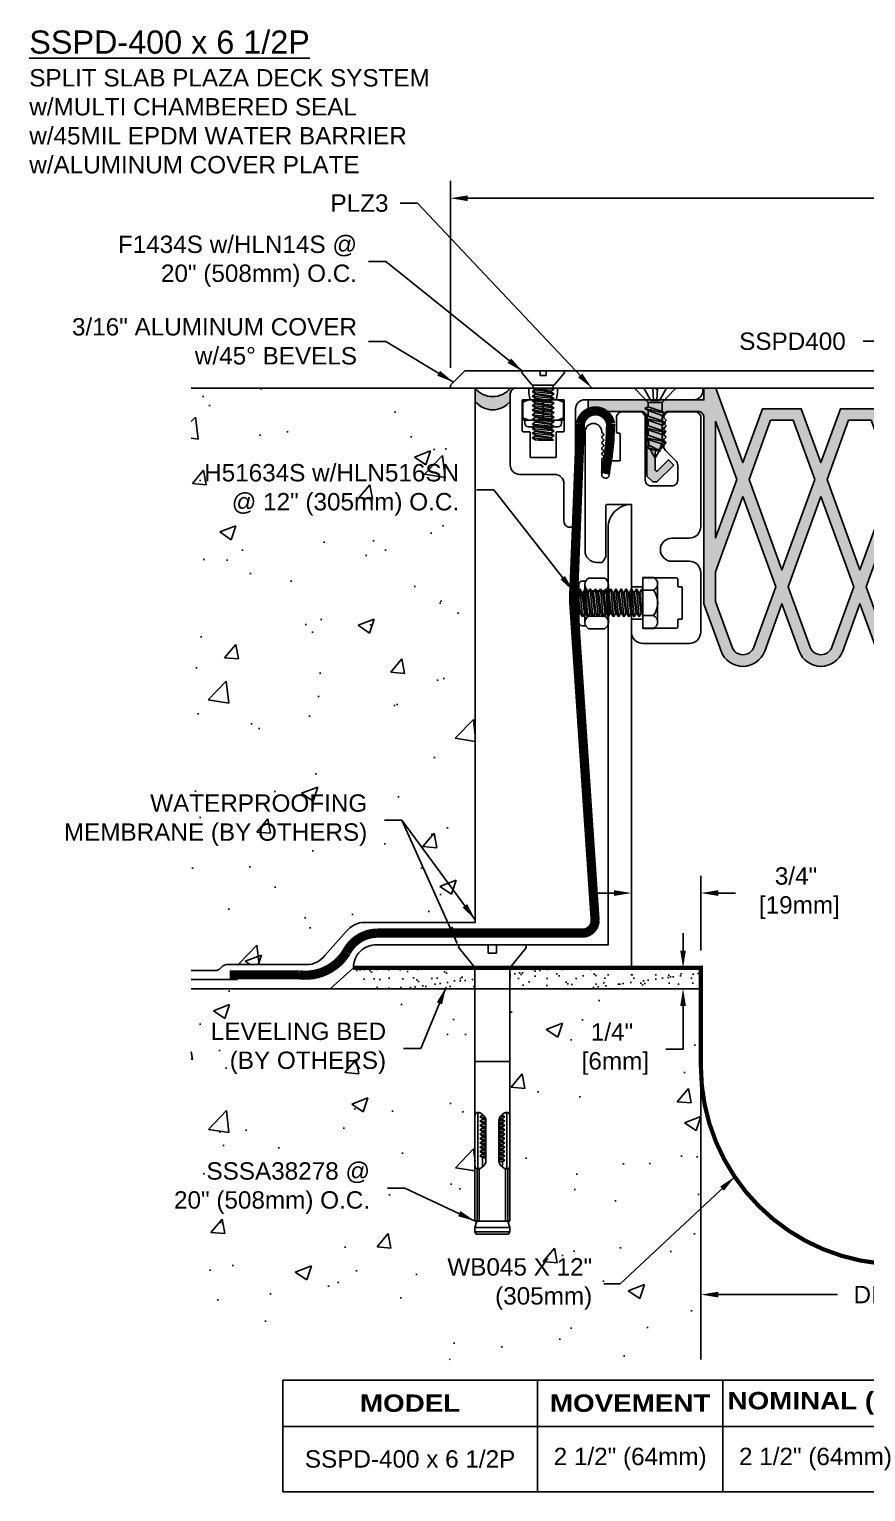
# Model space of a CAD drawing. Header units: inches. Extents: x -0.3 to 50.5, y 0.1 to 15.9.
# Drawn here: x -0.26 to 8.77, y 0.09 to 15.87 of the extents above; entities that cross this region are included whole.
import ezdxf

# ---------------------------------------------------------------- set-up
doc = ezdxf.new("R2010")
doc.units = ezdxf.units.IN
doc.header["$MEASUREMENT"] = 0
for name, color, linetype in [('Anchors', 4, 'Continuous'), ('Conditions', 1, 'Continuous'), ('Dimensions', 3, 'Continuous'), ('Fillers', 2, 'Continuous'), ('Metals', 7, 'Continuous'), ('Seal', 5, 'Continuous'), ('TABLE', 1, 'Continuous'), ('Text', 2, 'Continuous')]:
    doc.layers.add(name, color=color, linetype=linetype)
doc.styles.add('ARIAL', font='arial.ttf')
doc.styles.add('Arial Bold', font='')
doc.styles.get('Arial Bold').set_extended_font_data('Arial Black')
doc.dimstyles.new('Arial', dxfattribs={"dimscale": 1.5, "dimtxt": 0.125, "dimasz": 0.125, "dimexe": 0.125, "dimexo": 0.125, "dimgap": 0.125, "dimtad": 0, "dimtih": 1, "dimtoh": 1, "dimdec": 4, "dimzin": 0, "dimdsep": 46, "dimlunit": 4, "dimtxsty": 'ARIAL', "dimcen": 0.125, "dimadec": 0, "dimazin": 0, "dimtfac": 1, "dimtdec": 4, "dimtofl": 0, "dimtmove": 0, "dimatfit": 3, "dimfxl": 0, "dimfrac": 2, "dimtolj": 1, "dimtzin": 0, "dimarcsym": 0})
pattern_1 = [(37.5, (-3.32863, 1.47814), (-0.0062993, 0.1926824), [0, -0.152, 0, -0.17, 0, -0.1625]), (7.5, (-3.32863, 1.47814), (0.1769777, 0.2822146), [0, -0.082, 0, -0.137, 0, -0.0525]), (327.5, (-3.45163, 1.47814), (0.3114142, 0.000566), [0, -0.05, 0, -0.18, 0, -0.235]), (317.5, (-3.45163, 1.47814), (0.3006127, 0.0877676), [0, -0.025, 0, -0.118, 0, -0.135])]

# ---------------------------------------------------------------- blocks, each defined once
blk = doc.blocks.new('PLZ1')
blk.add_lwpolyline([(0.265, 0, -0.414214), (0.275, -0.01), (0.275, -0.56, 0.131652), (0.276, -0.565), (0.308, -0.62, 0.267949), (0.317, -0.625), (0.375, -0.625, 0.414214), (0.5, -0.5), (0.5, 0.785, 1), (0.32, 0.785, -0.198912), (0.317, 0.778), (0.301, 0.762, 0.414214), (0.301, 0.748), (0.317, 0.732, -0.198912), (0.32, 0.725, -0.198912), (0.317, 0.718), (0.301, 0.702, 0.414214), (0.301, 0.688), (0.317, 0.672, -0.198912), (0.32, 0.665, -0.198912), (0.317, 0.658), (0.301, 0.642, 0.414214), (0.301, 0.628), (0.317, 0.612, -0.198912), (0.32, 0.605, -0.198912), (0.317, 0.598), (0.301, 0.582, 0.414214), (0.301, 0.568), (0.317, 0.552, -0.198912), (0.32, 0.545, -0.198912), (0.317, 0.538), (0.301, 0.522, 0.414214), (0.301, 0.508), (0.317, 0.492, -0.198912), (0.32, 0.485), (0.32, 0.322, -0.93609), (0.24, 0.317), (0.221, 0.461, 0.376062), (0.211, 0.47), (0.13, 0.47, -0.414214), (0.12, 0.48), (0.12, 0.76, -0.414214), (0.13, 0.77), (0.15, 0.77, 0.414214), (0.16, 0.78), (0.16, 0.937, 0.414214), (0.097, 1), (-0.088, 1, 0.414214), (-0.15, 0.937), (-0.15, 0.262, -0.414214), (-0.213, 0.2), (-0.438, 0.2, -0.414214), (-0.5, 0.262), (-0.5, 0.424, -0.198912), (-0.482, 0.468), (-0.368, 0.582, 0.198912), (-0.35, 0.626), (-0.35, 0.637, 0.198912), (-0.353, 0.645), (-0.369, 0.66, -0.414214), (-0.369, 0.675), (-0.353, 0.69, 0.198912), (-0.35, 0.697, 0.198912), (-0.353, 0.705), (-0.369, 0.72, -0.414214), (-0.369, 0.735), (-0.353, 0.75, 0.198912), (-0.35, 0.757, 0.198912), (-0.353, 0.765), (-0.369, 0.78, -0.414214), (-0.369, 0.795), (-0.353, 0.81, 0.198912), (-0.35, 0.817, 0.198912), (-0.353, 0.825), (-0.369, 0.84, -0.414214), (-0.369, 0.855), (-0.353, 0.87, 0.198912), (-0.35, 0.877, 0.198912), (-0.353, 0.885), (-0.369, 0.9, -0.414214), (-0.369, 0.915), (-0.353, 0.93, 0.198912), (-0.35, 0.937, 0.414214), (-0.413, 1), (-0.688, 1, 0.414214), (-0.75, 0.937), (-0.75, -0.238, 0.414214), (-0.625, -0.363), (-0.438, -0.363, -1), (-0.438, -0.613), (-0.625, -0.613, 0.414214), (-0.75, -0.737), (-0.75, -1.375, 0.414214), (-0.625, -1.5), (-0.125, -1.5, 0.414214), (0, -1.375), (0, -1.248, 0.414214), (-0.01, -1.238), (-0.115, -1.238, 0.414214), (-0.125, -1.248), (-0.125, -1.323, -0.414214), (-0.135, -1.333), (-0.49, -1.333, -0.414214), (-0.5, -1.323), (-0.5, -1.248, 0.414214), (-0.51, -1.238), (-0.54, -1.238, -0.414214), (-0.55, -1.228), (-0.55, -0.898, -0.414214), (-0.54, -0.888), (-0.51, -0.888, 0.414214), (-0.5, -0.878), (-0.5, -0.803, -0.414214), (-0.49, -0.793), (-0.135, -0.793, -0.414214), (-0.125, -0.803), (-0.125, -0.878, 0.414214), (-0.115, -0.888), (-0.01, -0.888, 0.414214), (0, -0.878), (0, -0.01, -0.414214), (0.01, 0)], format="xyb", close=True)
blk = doc.blocks.new('SSSA38278')
for p, q in [((-0.341, 0), (-0.045, 0)), ((-0.045, 0), (-0.045, -0.09)), ((0.045, 0), (0.341, 0)), ((0.045, 0), (0.045, -0.09)), ((-0.191, -0.246), (-0.36, -0.039)), ((-0.045, -0.09), (0.045, -0.09)), ((0.191, -0.246), (0.36, -0.039)), ((-0.187, -0.256), (-0.187, -2.982)), ((0.188, -0.256), (0.188, -2.982)), ((-0.187, -1.262), (0.188, -1.262)), ((-0.157, -1.843), (-0.157, -2.387)), ((-0.135, -1.857), (-0.108, -1.84)), ((-0.135, -1.857), (-0.089, -1.849)), ((-0.135, -1.857), (-0.108, -1.873)), ((-0.135, -1.904), (-0.108, -1.887)), ((-0.135, -1.904), (-0.071, -1.893)), ((-0.108, -1.83), (-0.108, -1.84)), ((-0.108, -1.84), (-0.098, -1.838)), ((-0.078, -1.867), (-0.108, -1.873)), ((-0.108, -1.873), (-0.108, -1.887)), ((-0.108, -1.887), (-0.073, -1.88)), ((0.071, -1.895), (0.108, -1.887)), ((0.108, -1.873), (0.072, -1.881)), ((0.078, -1.867), (0.135, -1.857)), ((0.093, -1.844), (0.108, -1.84)), ((0.108, -1.83), (0.108, -1.84)), ((0.135, -1.857), (0.108, -1.84)), ((0.135, -1.857), (0.108, -1.873)), ((0.108, -1.873), (0.108, -1.887)), ((0.135, -1.904), (0.108, -1.887)), ((0.158, -1.843), (0.158, -2.387)), ((-0.135, -1.904), (-0.108, -1.92)), ((-0.135, -1.951), (-0.108, -1.934)), ((-0.135, -1.951), (-0.07, -1.94)), ((-0.135, -1.951), (-0.108, -1.967)), ((-0.135, -1.998), (-0.108, -1.981)), ((-0.135, -1.998), (-0.07, -1.986)), ((-0.135, -1.998), (-0.108, -2.014)), ((-0.135, -2.044), (-0.108, -2.028)), ((-0.135, -2.044), (-0.07, -2.033)), ((-0.135, -2.044), (-0.108, -2.061)), ((-0.07, -1.912), (-0.108, -1.92)), ((-0.108, -1.92), (-0.108, -1.934)), ((-0.108, -1.934), (-0.07, -1.926)), ((-0.07, -1.959), (-0.108, -1.967)), ((-0.108, -1.967), (-0.108, -1.981)), ((-0.108, -1.981), (-0.07, -1.973)), ((-0.07, -2.006), (-0.108, -2.014)), ((-0.108, -2.014), (-0.108, -2.028)), ((-0.108, -2.028), (-0.07, -2.02)), ((-0.07, -1.896), (-0.07, -2.334)), ((0.071, -1.896), (0.071, -2.334)), ((0.071, -1.915), (0.135, -1.904)), ((0.071, -1.915), (0.135, -1.904)), ((0.108, -1.92), (0.071, -1.928)), ((0.071, -1.942), (0.108, -1.934)), ((0.071, -1.962), (0.135, -1.951)), ((0.108, -1.967), (0.071, -1.975)), ((0.071, -1.989), (0.108, -1.981)), ((0.071, -2.009), (0.135, -1.998)), ((0.108, -2.014), (0.071, -2.022)), ((0.071, -2.036), (0.108, -2.028)), ((0.071, -2.056), (0.135, -2.044)), ((0.135, -1.904), (0.108, -1.92)), ((0.108, -1.92), (0.108, -1.934)), ((0.135, -1.951), (0.108, -1.934)), ((0.135, -1.951), (0.108, -1.967)), ((0.108, -1.967), (0.108, -1.981)), ((0.135, -1.998), (0.108, -1.981)), ((0.135, -1.998), (0.108, -2.014)), ((0.108, -2.014), (0.108, -2.028)), ((0.135, -2.044), (0.108, -2.028)), ((0.135, -2.044), (0.108, -2.061)), ((-0.135, -2.091), (-0.108, -2.075)), ((-0.135, -2.091), (-0.07, -2.08)), ((-0.135, -2.091), (-0.108, -2.108)), ((-0.135, -2.138), (-0.108, -2.122)), ((-0.135, -2.138), (-0.07, -2.127)), ((-0.135, -2.138), (-0.108, -2.155)), ((-0.135, -2.185), (-0.108, -2.169)), ((-0.135, -2.185), (-0.07, -2.174)), ((-0.135, -2.185), (-0.108, -2.202)), ((-0.07, -2.053), (-0.108, -2.061)), ((-0.108, -2.061), (-0.108, -2.075)), ((-0.108, -2.075), (-0.07, -2.067)), ((-0.07, -2.1), (-0.108, -2.108)), ((-0.108, -2.108), (-0.108, -2.122)), ((-0.108, -2.122), (-0.07, -2.114)), ((-0.07, -2.147), (-0.108, -2.155)), ((-0.108, -2.155), (-0.108, -2.169)), ((-0.108, -2.169), (-0.07, -2.16)), ((-0.07, -2.193), (-0.108, -2.202)), ((-0.108, -2.202), (-0.108, -2.215)), ((-0.108, -2.215), (-0.07, -2.207)), ((0.108, -2.061), (0.071, -2.069)), ((0.071, -2.083), (0.108, -2.075)), ((0.071, -2.103), (0.135, -2.091)), ((0.108, -2.108), (0.071, -2.116)), ((0.071, -2.13), (0.108, -2.122)), ((0.071, -2.149), (0.135, -2.138)), ((0.108, -2.155), (0.071, -2.163)), ((0.071, -2.177), (0.108, -2.169)), ((0.071, -2.196), (0.135, -2.185)), ((0.108, -2.202), (0.071, -2.21)), ((0.108, -2.061), (0.108, -2.075)), ((0.135, -2.091), (0.108, -2.075)), ((0.135, -2.091), (0.108, -2.108)), ((0.108, -2.108), (0.108, -2.122)), ((0.135, -2.138), (0.108, -2.122)), ((0.135, -2.138), (0.108, -2.155)), ((0.108, -2.155), (0.108, -2.169)), ((0.135, -2.185), (0.108, -2.169)), ((0.135, -2.185), (0.108, -2.202)), ((0.108, -2.202), (0.108, -2.215)), ((-0.135, -2.232), (-0.108, -2.215)), ((-0.135, -2.232), (-0.07, -2.221)), ((-0.135, -2.232), (-0.108, -2.248)), ((-0.135, -2.279), (-0.108, -2.262)), ((-0.135, -2.279), (-0.07, -2.268)), ((-0.135, -2.279), (-0.108, -2.295)), ((-0.135, -2.326), (-0.108, -2.309)), ((-0.135, -2.326), (-0.07, -2.315)), ((-0.135, -2.326), (-0.108, -2.342)), ((-0.07, -2.24), (-0.108, -2.248)), ((-0.108, -2.248), (-0.108, -2.262)), ((-0.108, -2.262), (-0.07, -2.254)), ((-0.07, -2.287), (-0.108, -2.295)), ((-0.108, -2.295), (-0.108, -2.309)), ((-0.108, -2.309), (-0.07, -2.301)), ((-0.07, -2.334), (-0.108, -2.342)), ((-0.108, -2.342), (-0.108, -2.401)), ((0.071, -2.224), (0.108, -2.215)), ((0.071, -2.243), (0.135, -2.232)), ((0.108, -2.248), (0.071, -2.257)), ((0.071, -2.27), (0.108, -2.262)), ((0.071, -2.29), (0.135, -2.279)), ((0.108, -2.295), (0.071, -2.303)), ((0.135, -2.232), (0.108, -2.215)), ((0.135, -2.232), (0.108, -2.248)), ((0.108, -2.248), (0.108, -2.262)), ((0.135, -2.279), (0.108, -2.262)), ((0.135, -2.279), (0.108, -2.295)), ((0.108, -2.295), (0.108, -2.401)), ((-0.166, -2.42), (-0.166, -2.982)), ((-0.143, -2.42), (-0.143, -2.982)), ((0.143, -2.42), (0.143, -2.982)), ((0.166, -2.42), (0.166, -2.982)), ((-0.187, -3.053), (-0.168, -2.982)), ((-0.187, -2.982), (0.188, -2.982)), ((0.168, -2.982), (0.188, -3.053)), ((-0.187, -3.053), (0.188, -3.053)), ((-0.187, -3.053), (-0.187, -3.099)), ((-0.187, -3.099), (0.188, -3.099)), ((-0.187, -3.099), (-0.174, -3.123)), ((-0.174, -3.123), (0.174, -3.123)), ((0.188, -3.099), (0.174, -3.123)), ((0.188, -3.053), (0.188, -3.099))]:
    blk.add_line(p, q)
for centre, radius, start, end in [((-0.341, -0.024), 0.0239, 90, 219.032), ((0.341, -0.024), 0.0239, 320.968, 90), ((-0.202, -0.256), 0.015, 0, 39.1666), ((0.203, -0.256), 0.015, 140.8334, 180), ((-0.159, -1.839), 0.0276, 135, 168.9394), ((-0.135, -1.843), 0.0524, 168.9394, 180), ((-0.159, -1.839), 0.0276, 101.0606, 135), ((-0.155, -1.863), 0.0524, 76.6123, 101.0606), ((-0.129, -1.839), 0.0276, 135, 168.9394), ((-0.105, -1.843), 0.0524, 168.9394, 180), ((-0.129, -1.839), 0.0276, 110.9085, 135), ((-0.161, -1.888), 0.0783, 59.3028, 76.6123), ((-0.179, -1.919), 0.114, 45, 59.3028), ((-0.179, -1.919), 0.114, 30.6972, 45), ((-0.148, -1.901), 0.0783, 13.3877, 30.6972), ((-0.123, -1.895), 0.0524, 358.2993, 13.3877), ((0.123, -1.895), 0.0524, 166.6123, 181.7007), ((0.148, -1.901), 0.0783, 149.3028, 166.6123), ((0.179, -1.919), 0.114, 135, 149.3028), ((0.179, -1.919), 0.114, 120.6972, 135), ((0.161, -1.888), 0.0783, 103.3877, 120.6972), ((0.129, -1.839), 0.0276, 45, 69.0915), ((0.155, -1.863), 0.0524, 78.9394, 103.3877), ((0.129, -1.839), 0.0276, 11.0606, 45), ((0.105, -1.843), 0.0524, 360, 11.0606), ((0.159, -1.839), 0.0276, 45, 78.9394), ((0.159, -1.839), 0.0276, 11.0606, 45), ((0.135, -1.843), 0.0524, 0, 11.0606), ((-0.148, -2.329), 0.0783, 329.3028, 346.6123), ((-0.123, -2.335), 0.0524, 346.6123, 1.7007), ((0.123, -2.335), 0.0524, 178.2993, 193.3877), ((0.148, -2.329), 0.0783, 193.3877, 210.6972), ((-0.135, -2.387), 0.0524, 180, 191.0606), ((-0.159, -2.392), 0.0276, 191.0606, 225), ((-0.159, -2.392), 0.0276, 225, 258.9394), ((-0.155, -2.367), 0.0524, 258.9394, 283.3877), ((-0.105, -2.387), 0.0524, 180, 191.0606), ((-0.129, -2.392), 0.0276, 191.0606, 225), ((-0.129, -2.392), 0.0276, 225, 249.0915), ((-0.161, -2.342), 0.0783, 283.3877, 300.6972), ((-0.179, -2.311), 0.114, 300.6972, 315), ((-0.179, -2.311), 0.114, 315, 329.3028), ((0.179, -2.311), 0.114, 210.6972, 225), ((0.179, -2.311), 0.114, 225, 239.3028), ((0.161, -2.342), 0.0783, 239.3028, 256.6123), ((0.129, -2.392), 0.0276, 290.9085, 315), ((0.155, -2.367), 0.0524, 256.6123, 281.0606), ((0.129, -2.392), 0.0276, 315, 348.9394), ((0.105, -2.387), 0.0524, 348.9394, 0), ((0.159, -2.392), 0.0276, 281.0606, 315), ((0.159, -2.392), 0.0276, 315, 348.9394), ((0.135, -2.387), 0.0524, 348.9394, 360)]:
    blk.add_arc(centre, radius, start, end)
blk = doc.blocks.new('*D13')
at = {"layer": 'Defpoints', "color": 0}
for p in [(6.993, 4.896), (11.274, 4.896), (11.274, 2.218)]:
    blk.add_point(p, dxfattribs=at)
at = {"layer": 'Dimensions', "color": 0, "lineweight": -2}
for p, q in [((6.993, 4.709), (6.993, 2.031)), ((11.274, 4.709), (11.274, 2.031)), ((7.181, 2.218), (8.469, 2.218)), ((11.087, 2.218), (9.798, 2.218))]:
    blk.add_line(p, q, dxfattribs=at)
at = {"layer": 'Dimensions', "color": 0}
for points in [[(7.181, 2.249), (7.181, 2.187), (6.993, 2.218)], [(11.087, 2.249), (11.087, 2.187), (11.274, 2.218)]]:
    blk.add_solid(points, dxfattribs=at)
at = {"layer": 'Dimensions', "color": 0, "insert": (9.134, 2.218), "char_height": 0.1875, "attachment_point": 5, "style": 'ARIAL'}
blk.add_mtext('\\A1;DIM. "A"', dxfattribs=at)
blk = doc.blocks.new('*D15')
at = {"layer": 'Defpoints', "color": 0}
for p in [(6.801, 5.744), (6.993, 5.744), (6.993, 5.519)]:
    blk.add_point(p, dxfattribs=at)
at = {"layer": 'Dimensions', "color": 0, "lineweight": -2}
for p, q in [((6.801, 5.931), (6.801, 6.119)), ((6.806, 5.744), (6.614, 5.744)), ((6.806, 5.519), (6.614, 5.519)), ((6.801, 5.331), (6.801, 4.868)), ((6.801, 4.868), (6.614, 4.868))]:
    blk.add_line(p, q, dxfattribs=at)
at = {"layer": 'Dimensions', "color": 0}
for points in [[(6.77, 5.931), (6.832, 5.931), (6.801, 5.744)], [(6.77, 5.331), (6.832, 5.331), (6.801, 5.519)]]:
    blk.add_solid(points, dxfattribs=at)
at = {"layer": 'Dimensions', "color": 0, "insert": (6.034, 4.868), "char_height": 0.1875, "attachment_point": 5, "style": 'ARIAL'}
blk.add_mtext('\\A1;1/4"\\P [6mm]', dxfattribs=at)
blk = doc.blocks.new('*D14')
at = {"layer": 'Defpoints', "color": 0}
for p in [(6.243, 6.551), (6.243, 5.744), (6.993, 5.744)]:
    blk.add_point(p, dxfattribs=at)
at = {"layer": 'Dimensions', "color": 0, "lineweight": -2}
for p, q in [((6.243, 5.931), (6.243, 6.738)), ((6.993, 5.931), (6.993, 6.738)), ((6.056, 6.551), (5.868, 6.551)), ((7.181, 6.551), (7.368, 6.551))]:
    blk.add_line(p, q, dxfattribs=at)
at = {"layer": 'Dimensions', "color": 0}
for points in [[(6.056, 6.582), (6.056, 6.52), (6.243, 6.551)], [(7.181, 6.582), (7.181, 6.52), (6.993, 6.551)]]:
    blk.add_solid(points, dxfattribs=at)
at = {"layer": 'Dimensions', "color": 0, "insert": (8.02, 6.551), "char_height": 0.1875, "attachment_point": 5, "style": 'ARIAL'}
blk.add_mtext('\\A1;3/4"\\P [19mm]', dxfattribs=at)
blk = doc.blocks.new('CSA3X5X14')
at = {"layer": 'Metals'}
blk.add_lwpolyline([(0.25, 4.75, 0.414214), (0, 5), (0, 0), (3, 0, 0.414214), (2.75, 0.25), (0.25, 0.25)], format="xyb", close=True, dxfattribs=at)
blk = doc.blocks.new('FSM1434S')
for p, q in [((0.202, 0), (-0.202, 0)), ((-0.122, 0), (-0.046, -0.132)), ((-0.024, 0), (-0.019, -0.132)), ((0.024, 0), (0.019, -0.132)), ((0.122, 0), (0.046, -0.132)), ((-0.209, -0.016), (-0.075, -0.154)), ((-0.075, -0.154), (0.075, -0.154)), ((-0.075, -0.154), (-0.075, -0.2)), ((-0.046, -0.132), (0.046, -0.132)), ((0.209, -0.016), (0.075, -0.154)), ((0.075, -0.154), (0.075, -0.251)), ((-0.112, -0.221), (-0.075, -0.2)), ((0.113, -0.273), (-0.112, -0.221)), ((-0.112, -0.221), (-0.075, -0.243)), ((-0.112, -0.325), (-0.075, -0.303)), ((0.075, -0.251), (-0.075, -0.2)), ((-0.075, -0.243), (-0.075, -0.246)), ((-0.075, -0.243), (-0.075, -0.303)), ((-0.075, -0.243), (0.075, -0.295)), ((0.075, -0.354), (-0.075, -0.303)), ((0.113, -0.273), (0.075, -0.251)), ((0.113, -0.273), (0.075, -0.295)), ((0.075, -0.295), (0.075, -0.298)), ((0.075, -0.295), (0.075, -0.354)), ((0.113, -0.376), (-0.112, -0.325)), ((-0.112, -0.325), (-0.075, -0.346)), ((-0.112, -0.428), (-0.075, -0.406)), ((0.113, -0.479), (-0.112, -0.428)), ((-0.112, -0.428), (-0.075, -0.449)), ((-0.075, -0.346), (0.075, -0.398)), ((-0.075, -0.346), (-0.075, -0.406)), ((0.075, -0.458), (-0.075, -0.406)), ((-0.075, -0.509), (-0.075, -0.449)), ((-0.075, -0.449), (0.075, -0.501)), ((0.113, -0.376), (0.075, -0.354)), ((0.113, -0.376), (0.075, -0.398)), ((0.075, -0.398), (0.075, -0.458)), ((0.113, -0.479), (0.075, -0.458)), ((-0.112, -0.531), (-0.075, -0.509)), ((0.105, -0.581), (-0.112, -0.531)), ((-0.112, -0.531), (-0.075, -0.553)), ((-0.089, -0.64), (-0.063, -0.619)), ((0.073, -0.56), (-0.075, -0.509)), ((-0.075, -0.553), (0.067, -0.602)), ((0.058, -0.681), (-0.063, -0.619)), ((0.105, -0.581), (0.067, -0.602)), ((0.105, -0.581), (0.073, -0.56)), ((0.113, -0.479), (0.075, -0.501)), ((0.075, -0.524), (0.075, -0.501)), ((0.058, -0.681), (-0.089, -0.64)), ((-0.089, -0.64), (-0.051, -0.661)), ((-0.051, -0.661), (0.058, -0.681))]:
    blk.add_line(p, q)
for centre, radius, start, end in [((-0.202, -0.01), 0.0096, 90, 224.3206), ((0.202, -0.01), 0.0096, 315.6794, 90), ((0.298, -0.526), 0.373, 184.1974, 194.4309), ((-0.298, -0.526), 0.373, 336.5004, 348.2654), ((-0.298, -0.526), 0.373, 354.6624, 0.1882), ((0.298, -0.526), 0.373, 201.2487, 216.9667), ((-0.298, -0.526), 0.373, 323.0333, 335.8104)]:
    blk.add_arc(centre, radius, start, end)
blk = doc.blocks.new('HLN516SN')
for p, q in [((-0.205, 0.32), (0.205, 0.32)), ((-0.274, 0.213), (-0.274, 0.04)), ((-0.242, 0.244), (-0.242, 0.283)), ((-0.205, 0.253), (0.205, 0.253)), ((-0.137, 0.04), (-0.137, 0.213)), ((0.137, 0.04), (0.137, 0.213)), ((0.242, 0.244), (0.242, 0.283)), ((0.274, 0.213), (0.274, 0.04)), ((-0.205, 0), (0.205, 0))]:
    blk.add_line(p, q)
for centre, radius, start, end in [((-0.205, 0.283), 0.037, 90, 180), ((0.205, 0.283), 0.037, 0, 90), ((-0.205, 0.175), 0.0783, 29.0208, 150.9792), ((0, 0.001), 0.253, 57.1911, 122.8089), ((0.205, 0.175), 0.0783, 29.0208, 150.9792), ((-0.205, 0.078), 0.0783, 209.0208, 330.9792), ((0, 0.253), 0.253, 237.1911, 302.8089), ((0.205, 0.078), 0.0783, 209.0208, 330.9792)]:
    blk.add_arc(centre, radius, start, end)
blk = doc.blocks.new('H51634S')
for p, q in [((-0.206, 0.158), (0.206, 0.158)), ((-0.275, 0.114), (-0.275, 0)), ((-0.275, 0), (0.275, 0)), ((-0.15, -0.013), (-0.127, 0)), ((-0.15, -0.013), (-0.008, 0)), ((-0.138, 0), (-0.138, 0.114)), ((0.124, 0), (0.113, -0.007)), ((0.137, 0), (0.137, 0.114)), ((0.275, 0.114), (0.275, 0)), ((-0.15, -0.013), (-0.113, -0.034)), ((-0.15, -0.069), (0.15, -0.041)), ((-0.15, -0.069), (-0.113, -0.047)), ((-0.15, -0.069), (-0.113, -0.09)), ((-0.15, -0.124), (0.15, -0.096)), ((-0.15, -0.124), (-0.113, -0.103)), ((-0.15, -0.124), (-0.113, -0.145)), ((-0.15, -0.18), (0.15, -0.152)), ((0.113, -0.007), (-0.113, -0.034)), ((-0.113, -0.047), (0.113, -0.02)), ((-0.113, -0.047), (-0.113, -0.034)), ((0.113, -0.062), (-0.113, -0.09)), ((-0.113, -0.103), (0.113, -0.075)), ((-0.113, -0.103), (-0.113, -0.09)), ((0.113, -0.118), (-0.113, -0.145)), ((-0.113, -0.159), (0.113, -0.131)), ((-0.113, -0.159), (-0.113, -0.145)), ((0.113, -0.02), (0.113, -0.007)), ((0.15, -0.041), (0.113, -0.02)), ((0.15, -0.041), (0.113, -0.062)), ((0.113, -0.075), (0.113, -0.062)), ((0.15, -0.096), (0.113, -0.075)), ((0.15, -0.096), (0.113, -0.118)), ((0.113, -0.131), (0.113, -0.118)), ((0.15, -0.152), (0.113, -0.131)), ((0.15, -0.152), (0.113, -0.173)), ((-0.15, -0.18), (-0.113, -0.159)), ((-0.15, -0.18), (-0.113, -0.201)), ((-0.15, -0.235), (0.15, -0.208)), ((-0.15, -0.235), (-0.113, -0.214)), ((-0.15, -0.235), (-0.113, -0.257)), ((-0.15, -0.291), (0.15, -0.263)), ((-0.15, -0.291), (-0.113, -0.27)), ((-0.15, -0.291), (-0.113, -0.312)), ((0.113, -0.173), (-0.113, -0.201)), ((-0.113, -0.214), (0.113, -0.186)), ((-0.113, -0.214), (-0.113, -0.201)), ((0.113, -0.229), (-0.113, -0.257)), ((-0.113, -0.27), (0.113, -0.242)), ((-0.113, -0.27), (-0.113, -0.257)), ((0.113, -0.284), (-0.113, -0.312)), ((-0.113, -0.325), (0.113, -0.297)), ((-0.113, -0.325), (-0.113, -0.312)), ((0.113, -0.186), (0.113, -0.173)), ((0.15, -0.208), (0.113, -0.186)), ((0.15, -0.208), (0.113, -0.229)), ((0.113, -0.242), (0.113, -0.229)), ((0.15, -0.263), (0.113, -0.242)), ((0.15, -0.263), (0.113, -0.284)), ((0.113, -0.297), (0.113, -0.284)), ((0.15, -0.319), (0.113, -0.297)), ((-0.15, -0.346), (0.15, -0.319)), ((-0.15, -0.346), (-0.113, -0.325)), ((-0.15, -0.346), (-0.113, -0.368)), ((-0.15, -0.402), (0.15, -0.374)), ((-0.15, -0.402), (-0.113, -0.381)), ((-0.15, -0.402), (-0.113, -0.423)), ((-0.15, -0.458), (0.15, -0.43)), ((-0.15, -0.458), (-0.113, -0.436)), ((-0.15, -0.458), (-0.113, -0.479)), ((0.113, -0.34), (-0.113, -0.368)), ((-0.113, -0.381), (0.113, -0.353)), ((-0.113, -0.381), (-0.113, -0.368)), ((0.113, -0.395), (-0.113, -0.423)), ((-0.113, -0.436), (0.113, -0.409)), ((-0.113, -0.436), (-0.113, -0.423)), ((0.113, -0.451), (-0.113, -0.479)), ((-0.113, -0.492), (0.113, -0.464)), ((0.15, -0.319), (0.113, -0.34)), ((0.113, -0.353), (0.113, -0.34)), ((0.15, -0.374), (0.113, -0.353)), ((0.15, -0.374), (0.113, -0.395)), ((0.113, -0.409), (0.113, -0.395)), ((0.15, -0.43), (0.113, -0.409)), ((0.15, -0.43), (0.113, -0.451)), ((0.113, -0.464), (0.113, -0.451)), ((0.15, -0.485), (0.113, -0.464)), ((-0.15, -0.513), (0.15, -0.485)), ((-0.15, -0.513), (-0.113, -0.492)), ((-0.15, -0.513), (-0.113, -0.534)), ((-0.15, -0.569), (0.15, -0.541)), ((-0.15, -0.569), (-0.113, -0.547)), ((-0.15, -0.569), (-0.113, -0.59)), ((-0.15, -0.624), (0.15, -0.596)), ((-0.15, -0.624), (-0.113, -0.603)), ((-0.15, -0.624), (-0.113, -0.645)), ((-0.113, -0.492), (-0.113, -0.479)), ((0.113, -0.507), (-0.113, -0.534)), ((-0.113, -0.547), (0.113, -0.52)), ((-0.113, -0.547), (-0.113, -0.534)), ((0.113, -0.562), (-0.113, -0.59)), ((-0.113, -0.603), (0.113, -0.575)), ((-0.113, -0.603), (-0.113, -0.59)), ((0.113, -0.618), (-0.113, -0.645)), ((-0.113, -0.659), (0.113, -0.631)), ((0.15, -0.485), (0.113, -0.507)), ((0.113, -0.52), (0.113, -0.507)), ((0.15, -0.541), (0.113, -0.52)), ((0.15, -0.541), (0.113, -0.562)), ((0.113, -0.575), (0.113, -0.562)), ((0.15, -0.596), (0.113, -0.575)), ((0.15, -0.596), (0.113, -0.618)), ((0.113, -0.631), (0.113, -0.618)), ((0.15, -0.652), (0.113, -0.631)), ((-0.15, -0.68), (0.15, -0.652)), ((-0.15, -0.68), (-0.113, -0.659)), ((-0.15, -0.68), (-0.113, -0.701)), ((-0.15, -0.735), (0.15, -0.708)), ((-0.15, -0.735), (-0.113, -0.714)), ((-0.15, -0.735), (-0.124, -0.75)), ((-0.124, -0.75), (0.06, -0.75)), ((-0.113, -0.659), (-0.113, -0.645)), ((0.113, -0.673), (-0.113, -0.701)), ((-0.113, -0.714), (0.113, -0.686)), ((-0.113, -0.714), (-0.113, -0.701)), ((0.113, -0.729), (-0.06, -0.75)), ((0.113, -0.729), (0.06, -0.75)), ((0.15, -0.652), (0.113, -0.673)), ((0.113, -0.686), (0.113, -0.673)), ((0.15, -0.708), (0.113, -0.686)), ((0.15, -0.708), (0.113, -0.729))]:
    blk.add_line(p, q)
for centre, radius, start, end in [((-0.206, 0.083), 0.0757, 24.7615, 155.2385), ((0, -0.078), 0.237, 54.5107, 125.4893), ((0.206, 0.083), 0.0757, 24.7615, 155.2385)]:
    blk.add_arc(centre, radius, start, end)
for p in [(-0.113, -0.047), (-0.113, -0.103), (-0.113, -0.159), (-0.113, -0.214), (-0.113, -0.27), (-0.113, -0.325), (-0.113, -0.381), (-0.113, -0.436), (-0.113, -0.492), (-0.113, -0.547), (-0.113, -0.603), (-0.113, -0.659), (-0.113, -0.714)]:
    blk.add_point(p)
blk = doc.blocks.new('*T19')
at = {"layer": 'TABLE', "color": 0, "linetype": 'ByBlock', "lineweight": -2}
for p, q in [((0, 0), (12.75, 0)), ((0, 0), (0, -1.205)), ((2.75, 0), (2.75, -1.205)), ((4.75, 0), (4.75, -1.205)), ((6.75, 0), (6.75, -1.205)), ((8.75, 0), (8.75, -1.205)), ((10.75, 0), (10.75, -1.205)), ((12.75, 0), (12.75, -1.205)), ((0, -0.5), (12.75, -0.5)), ((0, -1.205), (12.75, -1.205))]:
    blk.add_line(p, q, dxfattribs=at)
at = {"layer": 'TABLE', "color": 2, "char_height": 0.1875, "attachment_point": 5}
for s, insert, width, style in [('{\\fArial Black|b0|i0|c0|p34;MODEL}', (1.375, -0.25), 2.63, 'Arial Bold'), ('{\\fArial Black|b0|i0|c0|p34;MOVEMENT}', (3.75, -0.25), 1.88, 'Arial Bold'), ('{\\fArial Black|b0|i0|c0|p34;NOMINAL (A)}', (5.75, -0.25), 1.88, 'Arial Bold'), ('{\\fArial Black|b0|i0|c0|p34;MIN (A)}', (7.75, -0.25), 1.88, 'Arial Bold'), ('{\\fArial Black|b0|i0|c0|p34;MAX (A)}', (9.75, -0.25), 1.88, 'Arial Bold'), (' (B)', (11.75, -0.25), 1.88, 'Arial Bold'), ('SSPD-400 x 6 1/2P', (1.375, -0.852), 2.63, 'ARIAL'), ('2 1/2" (64mm)', (3.75, -0.852), 1.88, 'ARIAL'), ('2 1/2" (64mm)', (5.75, -0.852), 1.88, 'ARIAL'), ('1 1/2" (38mm)', (7.75, -0.852), 1.88, 'ARIAL'), ('4" (102mm)', (9.75, -0.852), 1.88, 'ARIAL'), ('8 3/4" (222mm)', (11.75, -0.852), 1.88, 'ARIAL')]:
    blk.add_mtext(s, dxfattribs=dict(at, insert=insert, width=width, style=style))
blk = doc.blocks.new('SSPD400')
h = blk.add_hatch(color=256)
h.paths.add_polyline_path([(1.893, 0.03), (1.475, 0.03), (1.263, -0.552), (1.051, 0.03), (0.633, 0.03), (0.421, -0.552), (0.129, 0.25), (0, 0.25), (0, 0.125), (-1.25, 0.125), (-1.25, 0), (-0.679, 0, -0.414214), (-0.616, -0.063), (-0.616, -0.697), (-0.553, -0.76), (-0.508, -0.76), (-0.326, -0.578), (-0.382, -0.521), (-0.5, -0.639, -0.668179), (-0.526, -0.629), (-0.526, -0.45, -0.414214), (-0.486, -0.41, 0.414214), (-0.446, -0.37), (-0.446, -0.063, -0.414214), (-0.383, 0), (-0.063, 0, -0.414214), (0, -0.063), (0, -2.074), (0.186, -2.586, 0.315299), (0.421, -2.75, 0.315299), (0.656, -2.586), (0.842, -2.074), (1.028, -2.586, 0.315299), (1.263, -2.75, 0.315299), (1.498, -2.586), (1.684, -2.074), (1.87, -2.586, 0.315299), (2.105, -2.75, 0.315299), (2.34, -2.586), (2.526, -2.074), (2.712, -2.586, 0.315299), (2.947, -2.75, 0.315299), (3.182, -2.586), (3.368, -2.074), (3.554, -2.586, 0.315299), (3.789, -2.75, 0.315299), (4.024, -2.586), (4.21, -2.074), (4.21, -0.063, -0.414214), (4.273, 0), (4.593, 0, -0.414214), (4.656, -0.063), (4.656, -0.37, 0.414214), (4.696, -0.41, -0.414214), (4.736, -0.45), (4.736, -0.629, -0.668179), (4.71, -0.639), (4.592, -0.521), (4.536, -0.578), (4.718, -0.76), (4.763, -0.76), (4.826, -0.697), (4.826, -0.063, -0.414214), (4.889, 0), (5.46, 0), (5.46, 0.125), (4.21, 0.125), (4.21, 0.25), (4.081, 0.25), (3.789, -0.552), (3.577, 0.03), (3.159, 0.03), (2.947, -0.552), (2.735, 0.03), (2.317, 0.03), (2.105, -0.552)])
h.paths.add_polyline_path([(1.806, -0.095), (2.038, -0.735), (1.684, -1.709), (1.33, -0.735), (1.562, -0.095)], flags=16)
h.paths.add_polyline_path([(1.196, -0.735), (0.842, -1.709), (0.488, -0.735), (0.72, -0.095), (0.964, -0.095)], flags=16)
h.paths.add_polyline_path([(2.404, -0.095), (2.648, -0.095), (2.88, -0.735), (2.526, -1.709), (2.172, -0.735)], flags=16)
h.paths.add_polyline_path([(1.263, -0.918), (1.617, -1.892), (1.38, -2.543, -0.315299), (1.263, -2.625, -0.315299), (1.146, -2.543), (0.909, -1.892)], flags=16)
h.paths.add_polyline_path([(2.105, -0.918), (2.459, -1.892), (2.222, -2.543, -0.315299), (2.105, -2.625, -0.315299), (1.988, -2.543), (1.751, -1.892)], flags=16)
h.paths.add_polyline_path([(0.354, -0.735), (0.125, -1.365), (0.125, -0.104)], flags=16)
h.paths.add_polyline_path([(0.421, -0.918), (0.775, -1.892), (0.538, -2.543, -0.315299), (0.421, -2.625, -0.315299), (0.304, -2.543), (0.125, -2.052), (0.125, -1.731)], flags=16)
h.paths.add_polyline_path([(3.246, -0.095), (3.49, -0.095), (3.722, -0.735), (3.368, -1.709), (3.014, -0.735)], flags=16)
h.paths.add_polyline_path([(2.947, -0.918), (3.301, -1.892), (3.064, -2.543, -0.315299), (2.947, -2.625, -0.315299), (2.83, -2.543), (2.593, -1.892)], flags=16)
h.paths.add_polyline_path([(3.789, -0.918), (4.085, -1.731), (4.085, -2.052), (3.906, -2.543, -0.315299), (3.789, -2.625, -0.315299), (3.672, -2.543), (3.435, -1.892)], flags=16)
h.paths.add_polyline_path([(3.856, -0.735), (4.085, -0.104), (4.085, -1.365)], flags=16)
for points in [[(4.21, -0.063, -0.414214), (4.273, 0), (4.593, 0, -0.414214), (4.656, -0.063), (4.656, -0.37, 0.414214), (4.696, -0.41, -0.414214), (4.736, -0.45), (4.736, -0.629, -0.668179), (4.71, -0.639), (4.592, -0.521), (4.536, -0.578), (4.718, -0.76), (4.763, -0.76), (4.826, -0.697), (4.826, -0.063, -0.414214), (4.889, 0), (5.46, 0), (5.46, 0.125), (4.21, 0.125), (4.21, 0.25), (4.081, 0.25), (3.789, -0.552), (3.577, 0.03), (3.159, 0.03), (2.947, -0.552), (2.735, 0.03), (2.317, 0.03), (2.105, -0.552), (1.893, 0.03), (1.475, 0.03), (1.263, -0.552), (1.051, 0.03), (0.633, 0.03), (0.421, -0.552), (0.129, 0.25), (0, 0.25), (0, 0.125), (-1.25, 0.125), (-1.25, 0), (-0.679, 0, -0.414214), (-0.616, -0.063), (-0.616, -0.697), (-0.553, -0.76), (-0.508, -0.76), (-0.326, -0.578), (-0.382, -0.521), (-0.5, -0.639, -0.668179), (-0.526, -0.629), (-0.526, -0.45, -0.414214), (-0.486, -0.41, 0.414214), (-0.446, -0.37), (-0.446, -0.063, -0.414214), (-0.383, 0), (-0.063, 0, -0.414214), (0, -0.063), (0, -2.074), (0.186, -2.586, 0.315299), (0.421, -2.75, 0.315299), (0.656, -2.586), (0.842, -2.074), (1.028, -2.586, 0.315299), (1.263, -2.75, 0.315299), (1.498, -2.586), (1.684, -2.074), (1.87, -2.586, 0.315299), (2.105, -2.75, 0.315299), (2.34, -2.586), (2.526, -2.074), (2.712, -2.586, 0.315299), (2.947, -2.75, 0.315299), (3.182, -2.586), (3.368, -2.074), (3.554, -2.586, 0.315299), (3.789, -2.75, 0.315299), (4.024, -2.586), (4.21, -2.074)], [(0.421, -0.918), (0.125, -1.731), (0.125, -2.052), (0.304, -2.543, 0.315299), (0.421, -2.625, 0.315299), (0.538, -2.543), (0.775, -1.892)], [(1.263, -0.918), (0.909, -1.892), (1.146, -2.543, 0.315299), (1.263, -2.625, 0.315299), (1.38, -2.543), (1.617, -1.892)], [(2.105, -0.918), (1.751, -1.892), (1.988, -2.543, 0.315299), (2.105, -2.625, 0.315299), (2.222, -2.543), (2.459, -1.892)], [(2.947, -0.918), (2.593, -1.892), (2.83, -2.543, 0.315299), (2.947, -2.625, 0.315299), (3.064, -2.543), (3.301, -1.892)], [(4.085, -1.731), (3.789, -0.918), (3.435, -1.892), (3.672, -2.543, 0.315299), (3.789, -2.625, 0.315299), (3.906, -2.543), (4.085, -2.052)]]:
    blk.add_lwpolyline(points, format="xyb", close=True)
for points in [[(0.125, -0.104), (0.125, -1.365), (0.354, -0.735)], [(1.196, -0.735), (0.964, -0.095), (0.72, -0.095), (0.488, -0.735), (0.842, -1.709)], [(1.806, -0.095), (1.562, -0.095), (1.33, -0.735), (1.684, -1.709), (2.038, -0.735)], [(2.648, -0.095), (2.404, -0.095), (2.172, -0.735), (2.526, -1.709), (2.88, -0.735)], [(3.49, -0.095), (3.246, -0.095), (3.014, -0.735), (3.368, -1.709), (3.722, -0.735)], [(4.085, -0.104), (3.856, -0.735), (4.085, -1.365)]]:
    blk.add_lwpolyline(points, close=True)
blk = doc.blocks.new('Sealant')
blk.add_hatch(color=253).paths.add_polyline_path([(0, -0.143), (0, 0, -0.481905), (-0.378, 0), (-0.378, -0.143, 0.481905)])
for centre in [(-0.189, 0.151), (-0.189, 0.008)]:
    blk.add_arc(centre, 0.242, 218.5407, 321.4593)
blk = doc.blocks.new('PLZ3')
blk.add_lwpolyline([(1.575, 1.03, -0.414214), (1.585, 1.02), (1.585, 0.76, 0.414214), (1.595, 0.75), (1.855, 0.75, 0.414214), (1.865, 0.76), (1.865, 1.02, -0.414214), (1.875, 1.03), (1.942, 1.03, 0.414214), (1.952, 1.04), (1.952, 1.365, 0.414214), (1.942, 1.375), (1.878, 1.375, -0.482716), (1.868, 1.387), (1.881, 1.444, 0.057088), (1.881, 1.446), (1.881, 1.49, -0.414214), (1.891, 1.5), (2.018, 1.5, -0.414214), (2.08, 1.438), (2.08, 0.67, -0.414214), (1.98, 0.57), (1.6, 0.57, 0.414214), (1.5, 0.47), (1.5, 0.063, -0.414214), (1.438, 0, -0.414214), (1.375, 0.063), (1.375, 1.275, 0.414214), (1.275, 1.375), (0.1, 1.375, -0.414214), (0, 1.475), (0, 1.49, -0.414214), (0.01, 1.5), (0.485, 1.5), (0.5, 1.485), (0.515, 1.5), (1.559, 1.5, -0.414214), (1.569, 1.49), (1.569, 1.446, 0.057088), (1.569, 1.444), (1.582, 1.387, -0.482716), (1.572, 1.375), (1.507, 1.375, 0.414214), (1.497, 1.365), (1.497, 1.04, 0.414214), (1.507, 1.03)], format="xyb", close=True)
blk = doc.blocks.new('HLN14S')
for p, q in [((-0.22, 0.292), (0.219, 0.292)), ((-0.22, 0.07), (-0.22, 0.292)), ((0, 0.096), (0, 0.267)), ((0.219, 0.07), (0.219, 0.292)), ((0.219, 0.07), (-0.22, 0.07)), ((-0.198, 0.07), (-0.198, 0.035)), ((0.162, 0), (-0.162, 0)), ((0.198, 0.035), (0.198, 0.07))]:
    blk.add_line(p, q)
for centre, radius, start, end in [((-0.11, 0.042), 0.25, 63.9599, 116.0401), ((0.11, 0.042), 0.25, 63.9599, 116.0401), ((-0.11, 0.32), 0.25, 243.9599, 296.0401), ((-0.162, 0.035), 0.0351, 180, 270), ((0.11, 0.32), 0.25, 243.9599, 296.0401), ((0.162, 0.035), 0.0351, 270, 0)]:
    blk.add_arc(centre, radius, start, end)
blk = doc.blocks.new('F1434')
for p, q in [((-22.46, -12.04), (-22.567, -11.909)), ((-22.555, -11.884), (-22.372, -11.884)), ((-22.372, -11.884), (-22.372, -11.934)), ((-22.372, -11.934), (-22.31, -11.934)), ((-22.31, -11.884), (-22.31, -11.934)), ((-22.31, -11.884), (-22.127, -11.884)), ((-22.222, -12.04), (-22.115, -11.909)), ((-22.46, -12.04), (-22.222, -12.04)), ((-22.46, -12.084), (-22.449, -12.079)), ((-22.46, -12.084), (-22.409, -12.079)), ((-22.46, -12.084), (-22.426, -12.104)), ((-22.46, -12.134), (-22.222, -12.109)), ((-22.46, -12.134), (-22.426, -12.115)), ((-22.46, -12.134), (-22.426, -12.154)), ((-22.449, -12.04), (-22.449, -12.079)), ((-22.233, -12.079), (-22.449, -12.079)), ((-22.426, -12.104), (-22.256, -12.079)), ((-22.426, -12.115), (-22.256, -12.09)), ((-22.426, -12.104), (-22.426, -12.115)), ((-22.426, -12.154), (-22.256, -12.129)), ((-22.426, -12.165), (-22.256, -12.14)), ((-22.233, -12.079), (-22.256, -12.09)), ((-22.222, -12.109), (-22.256, -12.09)), ((-22.222, -12.109), (-22.256, -12.129)), ((-22.256, -12.129), (-22.256, -12.14)), ((-22.222, -12.159), (-22.256, -12.14)), ((-22.233, -12.04), (-22.233, -12.079)), ((-22.46, -12.184), (-22.222, -12.159)), ((-22.46, -12.184), (-22.426, -12.165)), ((-22.46, -12.184), (-22.426, -12.204)), ((-22.46, -12.234), (-22.222, -12.209)), ((-22.46, -12.234), (-22.426, -12.215)), ((-22.46, -12.234), (-22.426, -12.254)), ((-22.46, -12.284), (-22.222, -12.259)), ((-22.46, -12.284), (-22.426, -12.265)), ((-22.46, -12.284), (-22.426, -12.304)), ((-22.426, -12.154), (-22.426, -12.165)), ((-22.426, -12.204), (-22.256, -12.179)), ((-22.426, -12.215), (-22.256, -12.19)), ((-22.426, -12.204), (-22.426, -12.215)), ((-22.426, -12.254), (-22.256, -12.229)), ((-22.426, -12.265), (-22.256, -12.24)), ((-22.426, -12.254), (-22.426, -12.265)), ((-22.426, -12.304), (-22.256, -12.279)), ((-22.426, -12.315), (-22.256, -12.29)), ((-22.426, -12.304), (-22.426, -12.315)), ((-22.222, -12.159), (-22.256, -12.179)), ((-22.256, -12.179), (-22.256, -12.19)), ((-22.222, -12.209), (-22.256, -12.19)), ((-22.222, -12.209), (-22.256, -12.229)), ((-22.256, -12.229), (-22.256, -12.24)), ((-22.222, -12.259), (-22.256, -12.24)), ((-22.222, -12.259), (-22.256, -12.279)), ((-22.256, -12.279), (-22.256, -12.29)), ((-22.222, -12.309), (-22.256, -12.29)), ((-22.46, -12.334), (-22.222, -12.309)), ((-22.46, -12.334), (-22.426, -12.315)), ((-22.46, -12.334), (-22.426, -12.354)), ((-22.46, -12.384), (-22.222, -12.359)), ((-22.46, -12.384), (-22.426, -12.365)), ((-22.46, -12.384), (-22.426, -12.404)), ((-22.46, -12.434), (-22.222, -12.409)), ((-22.46, -12.434), (-22.426, -12.415)), ((-22.46, -12.434), (-22.426, -12.454)), ((-22.46, -12.484), (-22.222, -12.459)), ((-22.46, -12.484), (-22.426, -12.465)), ((-22.426, -12.354), (-22.256, -12.329)), ((-22.426, -12.365), (-22.256, -12.34)), ((-22.426, -12.354), (-22.426, -12.365)), ((-22.426, -12.404), (-22.256, -12.379)), ((-22.426, -12.415), (-22.256, -12.39)), ((-22.426, -12.404), (-22.426, -12.415)), ((-22.426, -12.454), (-22.256, -12.429)), ((-22.426, -12.465), (-22.256, -12.44)), ((-22.426, -12.454), (-22.426, -12.465)), ((-22.222, -12.309), (-22.256, -12.329)), ((-22.256, -12.329), (-22.256, -12.34)), ((-22.222, -12.359), (-22.256, -12.34)), ((-22.222, -12.359), (-22.256, -12.379)), ((-22.256, -12.379), (-22.256, -12.39)), ((-22.222, -12.409), (-22.256, -12.39)), ((-22.222, -12.409), (-22.256, -12.429)), ((-22.256, -12.429), (-22.256, -12.44)), ((-22.222, -12.459), (-22.256, -12.44)), ((-22.222, -12.459), (-22.256, -12.479)), ((-22.46, -12.484), (-22.426, -12.504)), ((-22.46, -12.534), (-22.222, -12.509)), ((-22.46, -12.534), (-22.426, -12.515)), ((-22.46, -12.534), (-22.426, -12.554)), ((-22.46, -12.584), (-22.222, -12.559)), ((-22.46, -12.584), (-22.426, -12.565)), ((-22.46, -12.584), (-22.426, -12.604)), ((-22.451, -12.634), (-22.222, -12.609)), ((-22.451, -12.634), (-22.426, -12.615)), ((-22.426, -12.504), (-22.256, -12.479)), ((-22.426, -12.515), (-22.256, -12.49)), ((-22.426, -12.504), (-22.426, -12.515)), ((-22.426, -12.554), (-22.256, -12.529)), ((-22.426, -12.565), (-22.256, -12.54)), ((-22.426, -12.554), (-22.426, -12.565)), ((-22.426, -12.604), (-22.256, -12.579)), ((-22.426, -12.615), (-22.256, -12.59)), ((-22.426, -12.604), (-22.426, -12.615)), ((-22.256, -12.479), (-22.256, -12.49)), ((-22.222, -12.509), (-22.256, -12.49)), ((-22.222, -12.509), (-22.256, -12.529)), ((-22.256, -12.529), (-22.256, -12.54)), ((-22.222, -12.559), (-22.256, -12.54)), ((-22.222, -12.559), (-22.256, -12.579)), ((-22.256, -12.579), (-22.256, -12.59)), ((-22.222, -12.609), (-22.256, -12.59)), ((-22.222, -12.609), (-22.256, -12.629)), ((-22.451, -12.634), (-22.292, -12.634)), ((-22.292, -12.634), (-22.256, -12.629))]:
    blk.add_line(p, q)
for centre, start, end in [((-22.555, -11.899), 90, 219.032), ((-22.127, -11.899), 320.968, 90)]:
    blk.add_arc(centre, 0.015, start, end)
blk = doc.blocks.new('*D27')
at = {"layer": 'Defpoints', "color": 0}
for p in [(15.538, 14.048), (4.291, 12.03), (15.538, 12.03)]:
    blk.add_point(p, dxfattribs=at)
at = {"layer": 'Dimensions', "color": 0, "lineweight": -2}
for p, q in [((4.291, 12.218), (4.291, 14.236)), ((15.538, 12.218), (15.538, 14.236)), ((4.478, 14.048), (9.245, 14.048)), ((15.351, 14.048), (10.588, 14.048))]:
    blk.add_line(p, q, dxfattribs=at)
at = {"layer": 'Dimensions', "color": 0}
for points in [[(4.478, 14.079), (4.478, 14.017), (4.291, 14.048)], [(15.351, 14.079), (15.351, 14.017), (15.538, 14.048)]]:
    blk.add_solid(points, dxfattribs=at)
at = {"layer": 'Dimensions', "color": 0, "insert": (9.917, 14.048), "char_height": 0.1875, "attachment_point": 5, "style": 'ARIAL'}
blk.add_mtext('\\A1;DIM. "{\\fArial|b1|i0|c0|p34;B}"', dxfattribs=at)

msp = doc.modelspace()

# ---------------------------------------------------------------- hatches: boundary and pattern name
at = {"layer": 'Conditions'}
h = msp.add_hatch(dxfattribs=at)
h.set_pattern_fill('AR-CONC', color=256, scale=0.25)
h.paths.add_polyline_path([(4.55756, 11.99892), (1.49307, 11.99892), (1.49307, 5.71406), (1.75423, 5.71406, 0.18626214), (1.79622, 5.73026), (1.83126, 5.76204, -0.18626214), (1.87325, 5.77825), (2.73585, 5.77825, 0.23633823), (2.93601, 5.87845), (3.16602, 6.13436, -0.23633823), (3.36617, 6.23456), (4.55756, 6.23456)])
h.paths.add_polyline_path([(1.60692, 10.57359), (4.45383, 10.57359), (4.45383, 11.27592), (1.60692, 11.27592)], flags=24)
h.paths.add_polyline_path([(0.08063, 7.00906), (3.45576, 7.00906), (3.45576, 7.71127), (0.08063, 7.71127)], flags=9)
h = msp.add_hatch(dxfattribs=at)
h.set_pattern_fill('AR-SAND', color=256, scale=0.1, style=0)
h.set_pattern_definition(pattern_1)
h.paths.add_polyline_path([(4.55557, 5.73815, 0.09676873), (4.55447, 5.74379), (3.24307, 5.74379), (3.24307, 5.51879), (4.55557, 5.51879)])
h = msp.add_hatch(dxfattribs=at)
h.set_pattern_fill('AR-SAND', color=256, scale=0.1, style=0)
h.set_pattern_definition(pattern_1)
h.paths.add_polyline_path([(6.99307, 5.74379), (4.93167, 5.74379, 0.09676873), (4.93057, 5.73815), (4.93057, 5.51879), (6.99307, 5.51879)])
h = msp.add_hatch(dxfattribs=at)
h.set_pattern_fill('AR-CONC', color=256, scale=0.25, style=0)
h.set_pattern_definition([(50, (-3.3286, 1.4781), (1.79315, -0.15688), [0.1875, -2.0625]), (355, (-3.3286, 1.4781), (-0.34688, 1.88048), [0.15, -1.65]), (100.451, (-3.1792, 1.465), (1.44627, 1.7236), [0.15935, -1.75286]), (46.184, (-3.3286, 1.9781), (2.6681, -0.4138), [0.28125, -3.09375]), (96.636, (-3.1063, 1.9437), (2.33666, 2.4353), [0.239, -2.6293]), (351.184, (-3.3286, 1.9781), (2.33665, 2.4353), [0.225, -2.475]), (21, (-3.0786, 1.8531), (1.49227, -1.00655), [0.1875, -2.0625]), (326, (-3.0786, 1.8531), (0.6083, 1.81288), [0.15, -1.65]), (71.451, (-2.9543, 1.7693), (2.10056, 0.80633), [0.15935, -1.75286]), (37.5, (-3.3286, 1.47814), (0.0304, 0.832235), [0, -1.63, 0, -1.675, 0, -1.65625]), (7.5, (-3.3286, 1.4781), (0.657674, 0.98603), [0, -0.955, 0, -1.5925, 0, -0.63125]), (327.5, (-3.8861, 1.47814), (1.334556, -0.056387), [0, -0.625, 0, -1.95, 0, -2.5875]), (317.5, (-4.1361, 1.4781), (1.45797, 0.25026), [0, -0.8125, 0, -1.295, 0, -1.8375])])
h.paths.add_polyline_path([(6.99307, 5.51879), (4.93057, 5.51879), (4.93057, 3.01178), (4.91126, 3.01178), (4.93057, 2.9409), (4.93057, 2.8944), (4.91714, 2.87115), (4.56899, 2.87115), (4.55557, 2.8944), (4.55557, 2.9409), (4.57488, 3.01178), (4.55557, 3.01178), (4.55557, 5.51879), (2.99307, 5.51879), (1.49307, 5.51879), (1.49307, 1.51879), (6.99307, 1.51879)])
h.paths.add_polyline_path([(1.10862, 4.90599), (3.06177, 4.90599), (3.06177, 4.2506), (1.10862, 4.2506)], flags=9)

# ---------------------------------------------------------------- linework, layer by layer
msp.add_lwpolyline([(4.29096, 11.99892), (15.53846, 11.99892), (15.53846, 12.03017), (15.38221, 12.18642), (4.44721, 12.18642), (4.29096, 12.03017)], close=True)
for p, q in [((4.55756, 11.99892), (1.49307, 11.99892)), ((1.49307, 5.61908), (1.99332, 5.61908))]:
    msp.add_line(p, q, dxfattribs=at)
msp.add_lwpolyline([(4.55756, 11.99892), (4.55756, 6.23456), (3.36617, 6.23456, 0.23633823), (3.16602, 6.13436), (2.93601, 5.87845, -0.23633823), (2.73585, 5.77825), (1.87325, 5.77825, 0.18626214), (1.83126, 5.76204), (1.79622, 5.73026, -0.18626214), (1.75423, 5.71406), (1.49307, 5.71406)], format="xyb", dxfattribs=at)
msp.add_lwpolyline([(6.99307, 5.51879), (2.99307, 5.51879), (3.24307, 5.74379), (6.99307, 5.74379)], close=True, dxfattribs=at)
msp.add_lwpolyline([(6.99307, 1.51879), (6.99307, 5.51879), (1.49307, 5.51879)], dxfattribs=at)
at = {"layer": 'Fillers'}
for points, const_width in [([(1.90806, 5.66879), (2.65452, 5.66879, 0.29701637), (3.1679, 5.91193, -0.28388423), (3.50648, 6.11842), (5.71789, 6.11842, 0.40580864), (5.85174, 6.25543), (5.85174, 6.25543), (5.61807, 9.71404), (5.69307, 11.6134, -0.85820247), (6.01878, 11.6134, -0.05493738), (5.95944, 11.075, 0.1788182)], 0.1), ([(3.24307, 5.74379), (6.99307, 5.74379), (6.99307, 4.68508, 1), (11.27432, 4.68508), (11.27432, 5.74379), (15.02432, 5.74379)], 0.045)]:
    msp.add_lwpolyline(points, format="xyb", dxfattribs=dict(at, const_width=const_width))

# ---------------------------------------------------------------- block references
at = {"xscale": -1}
msp.add_blockref('PLZ3', (7.01596, 10.49892), dxfattribs=at)
msp.add_blockref('*T19', (2.47995, 1.29569))
at = {"layer": 'Anchors', "xscale": -1}
for name, p in [('F1434', (-17.04997, 24.07075)), ('HLN14S', (5.29096, 11.58192)), ('SSSA38278', (4.74307, 5.99379))]:
    msp.add_blockref(name, p, dxfattribs=at)
at = {"layer": 'Anchors'}
msp.add_blockref('FSM1434S', (6.50008, 11.99892), dxfattribs=at)
for name, p, rotation in [('H51634S', (6.36807, 9.68195), 270), ('HLN516SN', (5.99498, 9.67564), 90)]:
    msp.add_blockref(name, p, dxfattribs=dict(at, rotation=rotation))
at = {"layer": 'Conditions', "xscale": -1}
msp.add_blockref('Sealant', (4.55756, 11.99892), dxfattribs=at)
at = {"layer": 'Metals', "xscale": -1}
for name, p in [('PLZ1', (6.24307, 10.74379)), ('CSA3X5X14', (6.24307, 5.74379))]:
    msp.add_blockref(name, p, dxfattribs=at)
at = {"layer": 'Seal'}
msp.add_blockref('SSPD400', (7.02623, 11.74708), dxfattribs=at)

# ---------------------------------------------------------------- texts
at = {"layer": 'Text', "style": 'ARIAL'}
for s, insert, char_height, width, attachment_point in [('{\\LSSPD-400 x 6 1/2P\\P\\H0.75x;\\lSPLIT SLAB PLAZA DECK SYSTEM\\Pw/MULTI CHAMBERED SEAL\\Pw/45MIL EPDM WATER BARRIER\\Pw/ALUMINUM COVER PLATE}', (-0.25505, 15.85811), 0.25, 4.7396332, 1), ('PLZ3', (3.62197, 13.99438), 0.1875, 3.2637827, 6), ('F1434S w/HLN14S @\\P20" (508mm) O.C.', (3.2822, 13.36681), 0.1875, 2.5915624, 6), ('3/16" ALUMINUM COVER\\Pw/45%%D BEVELS', (3.2822, 12.50325), 0.1875, 3.8104847, 6), ('SSPD400', (8.55675, 12.5041), 0.1875, 2.2001284, 6), ('H51634S w/HLN516SN\\P@ 12" (305mm) O.C.', (4.38419, 10.90173), 0.1875, 4.2482114, 6), ('WATERPROOFING\\PMEMBRANE (BY OTHERS)', (3.39252, 7.33721), 0.1875, 4.3238956, 6), ('LEVELING BED\\P(BY OTHERS)', (3.59608, 4.87513), 0.1875, 3.9533146, 6), ('SSSA38278 @\\P20" (508mm) O.C.', (3.42294, 3.36768), 0.1875, 3.6647516, 6)]:
    msp.add_mtext(s, dxfattribs=dict(at, insert=insert, char_height=char_height, width=width, attachment_point=attachment_point))
at = {"layer": 'Text', "insert": (5.82021, 2.33265), "char_height": 0.1875, "attachment_point": 6, "style": 'ARIAL'}
msp.add_mtext('WB045 X 12"\\P(305mm)', dxfattribs=at)

# ---------------------------------------------------------------- dimensions: what is measured, and where the dimension line sits
at = {"layer": 'Dimensions'}
dim = msp.add_linear_dim(base=(15.53846, 14.04808), p1=(4.29096, 12.03017), p2=(15.53846, 12.03017), text='DIM. "{\\fArial|b1|i0|c0|p34;B}"', dimstyle='Arial', override={"dimpost": '\\X'}, dxfattribs=at)
dim.commit()
dim.dimension.update_dxf_attribs({"geometry": '*D27', "text_midpoint": (9.9165, 14.04808), "dimtype": 160})
dim = msp.add_linear_dim(base=(6.24307, 6.55094), p1=(6.99307, 5.74379), p2=(6.24307, 5.74379), dimstyle='Arial', override={"dimpost": '\\X'}, dxfattribs=at)
dim.commit()
dim.dimension.update_dxf_attribs({"geometry": '*D14', "text_midpoint": (8.0201, 6.55094), "dimtype": 160})
dim = msp.add_linear_dim(base=(6.80106, 5.74379), p1=(6.99307, 5.51879), p2=(6.99307, 5.74379), angle=90, dimstyle='Arial', override={"dimpost": '\\X'}, dxfattribs=at)
dim.commit()
dim.dimension.update_dxf_attribs({"geometry": '*D15', "text_midpoint": (6.03437, 4.86827), "dimtype": 160})
dim = msp.add_linear_dim(base=(11.27432, 2.21821), p1=(6.99307, 4.8961), p2=(11.27432, 4.8961), text='DIM. "A"', dimstyle='Arial', override={"dimpost": '\\X'}, dxfattribs=at)
dim.commit()
dim.dimension.update_dxf_attribs({"geometry": '*D13', "text_midpoint": (9.13369, 2.21821)})

# ---------------------------------------------------------------- leaders
at = {"layer": 'Text'}
for points in [[(5.81921, 11.99892), (3.93447, 13.99438), (3.74697, 13.99438)], [(5.07178, 12.17787), (3.5947, 13.36681), (3.4072, 13.36681)], [(4.32344, 12.06265), (3.5947, 12.50325), (3.4072, 12.50325)], [(4.36441, 6.00682), (3.76752, 7.33721)]]:
    msp.add_leader(points, dimstyle='Arial', override={"dimgap": 0.125, "dimtad": 0}, dxfattribs=at)
at = {"layer": 'Text', "annotation_type": 0, "has_hookline": 1, "hookline_direction": 1}
for points, text_width in [([(9.3431, 11.77708), (8.93175, 12.5041), (8.74425, 12.5041)], 1.12602), ([(5.61807, 9.80639), (4.75919, 10.90173), (4.57169, 10.90173)], 2.70941), ([(4.55756, 6.26324), (3.76752, 7.33721), (3.58002, 7.33721)], 3.24557), ([(4.24307, 5.53432), (3.97108, 4.87513), (3.78358, 4.87513)], 1.8594), ([(4.55557, 3.01178), (3.79794, 3.36768), (3.61044, 3.36768)], 2.08578)]:
    msp.add_leader(points, dimstyle='Arial', override={"dimgap": 0.125, "dimtad": 0}, dxfattribs=dict(at, text_width=text_width))
at = {"layer": 'Text'}
msp.add_leader([(7.35816, 3.48935), (6.12246, 2.33265), (5.94521, 2.33265)], dimstyle='Arial', dxfattribs=at)

doc.saveas('drawing.dxf')
